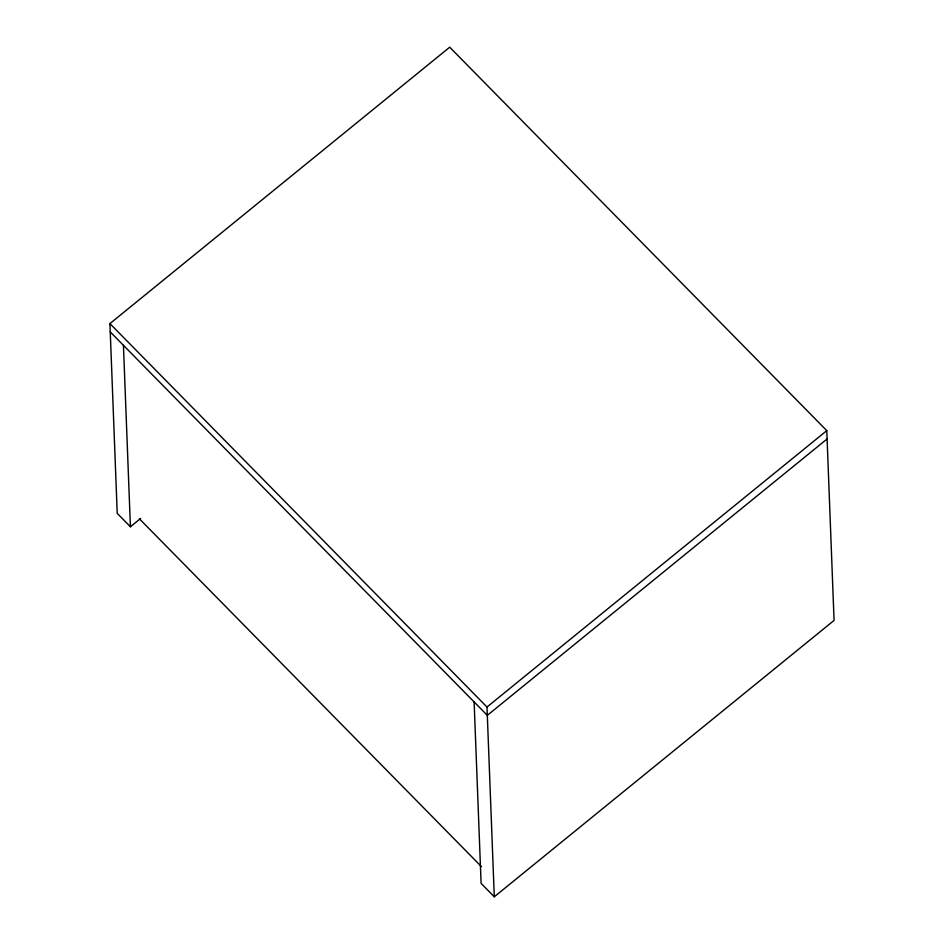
<?xml version="1.0" encoding="UTF-8"?>
<svg xmlns="http://www.w3.org/2000/svg" width="944" height="944" viewBox="0 0 944 944"><rect width="100%" height="100%" fill="white"/><g stroke="black" fill="none" stroke-linecap="round" stroke-linejoin="round"><path stroke-width="1.42" d="M140.715 518.398L130.414 526.776L117.221 513.359L109.929 323.603L449.71 47.2L826.779 430.641L834.071 620.397L494.29 896.8L481.098 883.383L474.124 701.935M494.29 896.8L486.998 707.044L826.779 430.641M827.097 438.948L487.316 715.351L110.247 331.91M109.929 323.603L486.998 707.044M139.452 518.858L481.452 866.639M123.44 345.327L130.414 526.776"/></g></svg>
